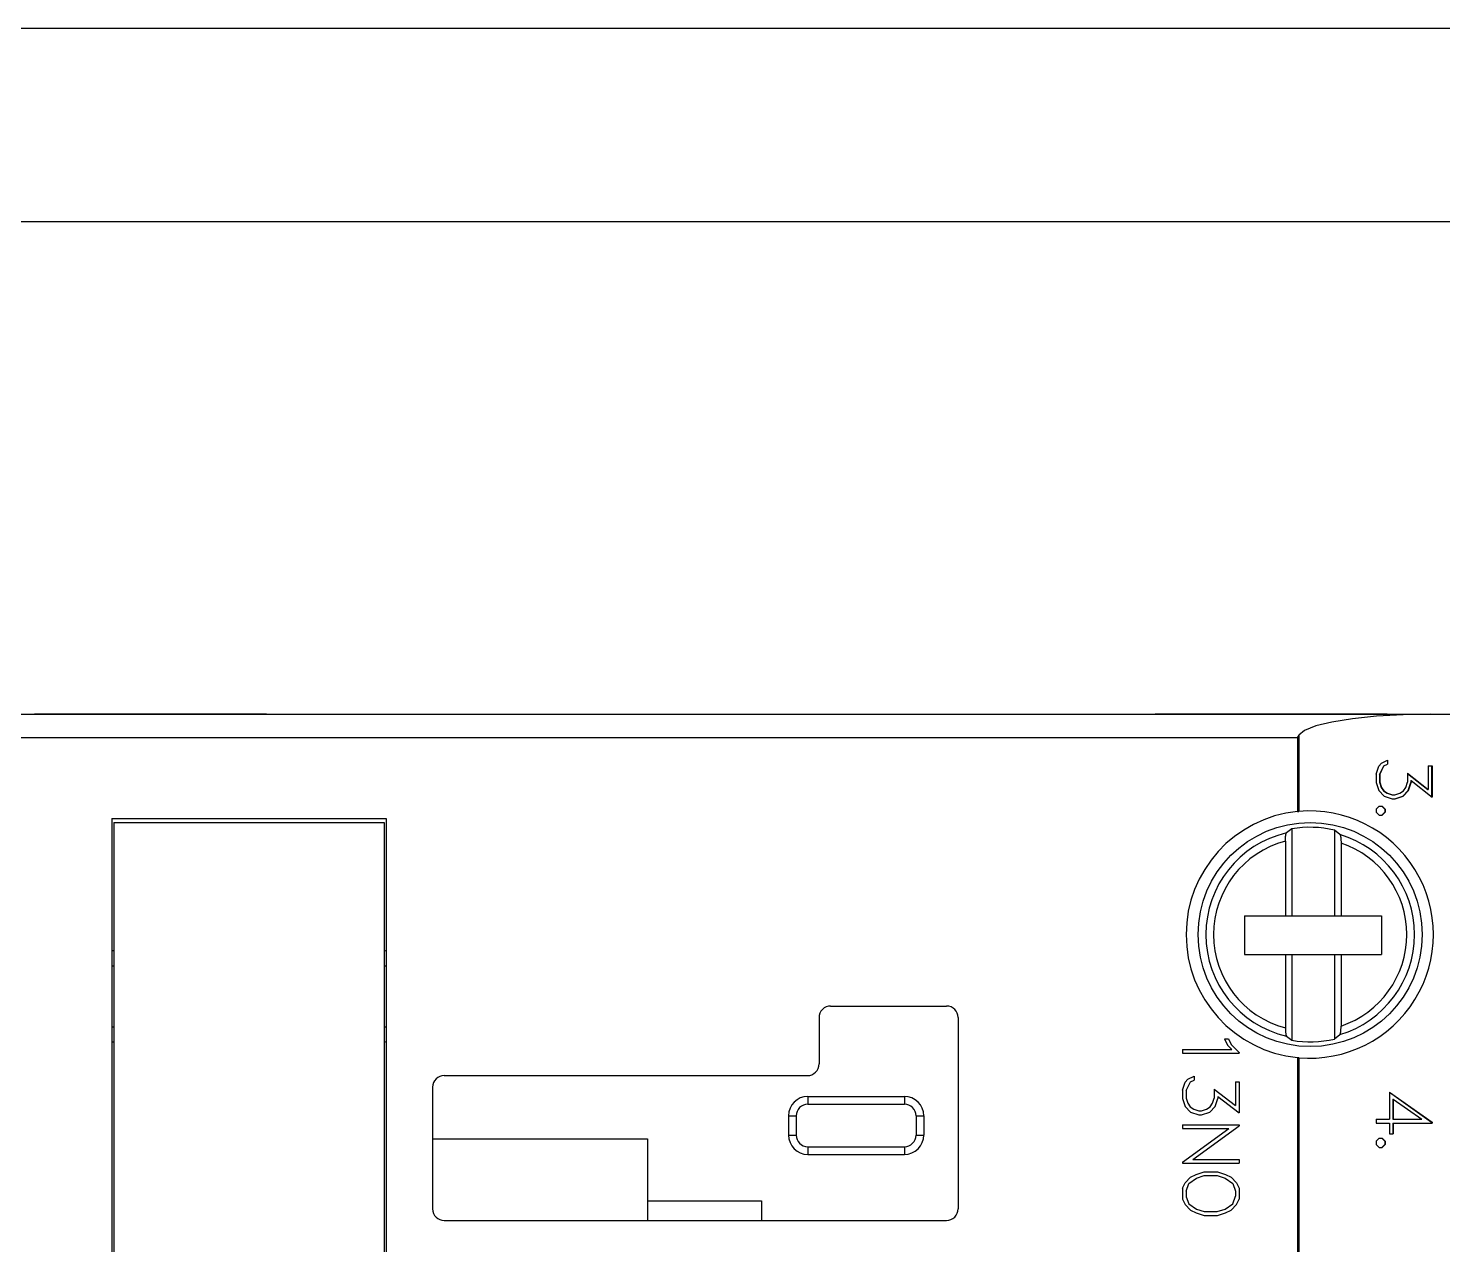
# Model space of a CAD drawing. Header units: millimetres. Extents: x -72 to 2978, y -1067 to 2817.
# Drawn here: x 2396.54 to 2433.14, y 1473.67 to 1505.15 of the extents above; entities that cross this region are included whole.
import ezdxf

# ---------------------------------------------------------------- set-up
doc = ezdxf.new("R2010")
doc.units = ezdxf.units.MM
doc.layers.add('10000_FRONT', color=7, linetype='Continuous')

msp = doc.modelspace()

# ---------------------------------------------------------------- linework, layer by layer
for p, q in [((2313.019, 1505.151), (2622.008, 1505.151)), ((2402.699, 1487.396), (2396.699, 1487.396)), ((2431.699, 1487.396), (2425.699, 1487.396))]:
    msp.add_line(p, q)
at = {"color": 30, "true_color": 0xf8991e}
msp.add_line((2322.28, 1500.151), (2614.486, 1500.151), dxfattribs=at)
at = {"layer": '10000_FRONT', "color": 7, "linetype": 'Continuous', "lineweight": 25}
for p, q in [((2383.22, 1487.396), (2437.2, 1487.396)), ((2427.11, 1487.396), (2427.11, 1487.396)), ((2392.016, 1486.796), (2429.384, 1486.796)), ((2429.384, 1486.796), (2429.389, 1486.805)), ((2429.384, 1486.796), (2429.384, 1484.881)), ((2429.389, 1486.805), (2429.394, 1486.813)), ((2429.394, 1486.813), (2429.399, 1486.822)), ((2429.399, 1486.822), (2429.404, 1486.83)), ((2429.404, 1486.83), (2429.409, 1486.839)), ((2429.409, 1486.839), (2429.414, 1486.848)), ((2429.414, 1486.848), (2429.419, 1486.856)), ((2429.419, 1486.856), (2429.419, 1484.884)), ((2431.556, 1486.129), (2431.715, 1486.21)), ((2431.708, 1486.206), (2431.708, 1486.106)), ((2431.715, 1486.21), (2431.715, 1486.106)), ((2431.416, 1485.843), (2431.485, 1486.055)), ((2431.416, 1485.843), (2431.416, 1485.634)), ((2431.485, 1486.055), (2431.556, 1486.129)), ((2431.506, 1485.837), (2431.614, 1486.06)), ((2431.506, 1485.837), (2431.506, 1485.637)), ((2431.506, 1485.837), (2431.512, 1485.837)), ((2431.512, 1485.837), (2431.621, 1486.06)), ((2431.512, 1485.837), (2431.512, 1485.637)), ((2431.614, 1486.06), (2431.708, 1486.106)), ((2431.614, 1486.06), (2431.621, 1486.06)), ((2431.621, 1486.06), (2431.715, 1486.106)), ((2431.708, 1486.106), (2431.715, 1486.106)), ((2432.226, 1485.873), (2432.226, 1485.637)), ((2432.226, 1485.873), (2432.767, 1485.448)), ((2432.226, 1485.866), (2432.758, 1485.448)), ((2432.767, 1486.063), (2432.767, 1485.448)), ((2432.767, 1486.063), (2432.864, 1486.063)), ((2432.854, 1486.063), (2432.854, 1485.263)), ((2432.864, 1486.063), (2432.864, 1485.256)), ((2431.416, 1485.634), (2431.486, 1485.422)), ((2431.486, 1485.422), (2431.626, 1485.279)), ((2431.506, 1485.637), (2431.551, 1485.506)), ((2431.506, 1485.637), (2431.512, 1485.637)), ((2431.512, 1485.637), (2431.558, 1485.506)), ((2431.551, 1485.506), (2431.61, 1485.414)), ((2431.551, 1485.506), (2431.558, 1485.506)), ((2431.558, 1485.506), (2431.617, 1485.414)), ((2432.106, 1485.279), (2432.247, 1485.422)), ((2432.114, 1485.279), (2432.255, 1485.422)), ((2432.122, 1485.414), (2432.182, 1485.506)), ((2432.182, 1485.506), (2432.226, 1485.637)), ((2432.247, 1485.422), (2432.316, 1485.634)), ((2432.247, 1485.422), (2432.255, 1485.422)), ((2432.255, 1485.422), (2432.324, 1485.634)), ((2432.316, 1485.686), (2432.316, 1485.634)), ((2432.316, 1485.686), (2432.324, 1485.686)), ((2432.316, 1485.634), (2432.324, 1485.634)), ((2432.324, 1485.686), (2432.324, 1485.634)), ((2432.324, 1485.686), (2432.864, 1485.256)), ((2432.758, 1485.448), (2432.767, 1485.448)), ((2431.61, 1485.414), (2431.701, 1485.353)), ((2431.61, 1485.414), (2431.617, 1485.414)), ((2431.617, 1485.414), (2431.708, 1485.353)), ((2431.626, 1485.279), (2431.834, 1485.209)), ((2431.701, 1485.353), (2431.831, 1485.308)), ((2431.701, 1485.353), (2431.708, 1485.353)), ((2431.708, 1485.353), (2431.838, 1485.308)), ((2431.831, 1485.308), (2431.838, 1485.308)), ((2431.834, 1485.209), (2431.906, 1485.209)), ((2431.838, 1485.308), (2431.901, 1485.308)), ((2431.898, 1485.209), (2432.106, 1485.279)), ((2431.901, 1485.308), (2432.03, 1485.353)), ((2431.906, 1485.209), (2432.114, 1485.279)), ((2432.03, 1485.353), (2432.122, 1485.414)), ((2432.106, 1485.279), (2432.114, 1485.279)), ((2398.7, 1484.696), (2398.7, 1462.996)), ((2398.7, 1484.696), (2405.8, 1484.696)), ((2405.8, 1484.696), (2405.8, 1464.496)), ((2429.384, 1484.881), (2429.389, 1484.881)), ((2429.389, 1484.881), (2429.394, 1484.882)), ((2429.394, 1484.882), (2429.399, 1484.882)), ((2429.399, 1484.882), (2429.404, 1484.883)), ((2429.404, 1484.883), (2429.409, 1484.883)), ((2429.409, 1484.883), (2429.414, 1484.884)), ((2429.414, 1484.884), (2429.419, 1484.884)), ((2431.416, 1484.945), (2431.493, 1485.023)), ((2431.416, 1484.945), (2431.416, 1484.864)), ((2431.416, 1484.864), (2431.493, 1484.786)), ((2431.493, 1485.023), (2431.573, 1485.023)), ((2431.493, 1484.786), (2431.573, 1484.786)), ((2431.566, 1485.023), (2431.643, 1484.945)), ((2431.566, 1484.786), (2431.643, 1484.864)), ((2431.573, 1485.023), (2431.65, 1484.945)), ((2431.573, 1484.786), (2431.65, 1484.864)), ((2431.643, 1484.945), (2431.643, 1484.864)), ((2431.643, 1484.945), (2431.65, 1484.945)), ((2431.643, 1484.864), (2431.65, 1484.864)), ((2431.65, 1484.945), (2431.65, 1484.864)), ((2398.75, 1484.596), (2398.75, 1464.596)), ((2398.75, 1484.596), (2405.75, 1484.596)), ((2405.75, 1484.596), (2405.75, 1464.596)), ((2429.093, 1484.317), (2429.095, 1484.321)), ((2429.095, 1484.321), (2429.097, 1484.324)), ((2429.097, 1484.324), (2429.099, 1484.326)), ((2429.24, 1484.432), (2429.099, 1484.326)), ((2429.24, 1484.432), (2429.24, 1482.181)), ((2430.34, 1484.4), (2430.34, 1482.181)), ((2430.481, 1484.284), (2430.34, 1484.4)), ((2429.07, 1484.14), (2429.071, 1484.153)), ((2429.07, 1484.126), (2429.07, 1484.14)), ((2429.07, 1484.113), (2429.07, 1484.126)), ((2429.07, 1484.113), (2429.07, 1482.181)), ((2429.071, 1484.167), (2429.072, 1484.18)), ((2429.071, 1484.153), (2429.071, 1484.167)), ((2429.072, 1484.192), (2429.073, 1484.204)), ((2429.072, 1484.18), (2429.072, 1484.192)), ((2429.073, 1484.204), (2429.074, 1484.216)), ((2429.074, 1484.216), (2429.075, 1484.228)), ((2429.075, 1484.228), (2429.076, 1484.24)), ((2429.076, 1484.24), (2429.078, 1484.25)), ((2429.078, 1484.25), (2429.079, 1484.26)), ((2429.079, 1484.26), (2429.08, 1484.27)), ((2429.08, 1484.27), (2429.082, 1484.278)), ((2429.082, 1484.278), (2429.083, 1484.287)), ((2429.083, 1484.287), (2429.085, 1484.295)), ((2429.085, 1484.295), (2429.087, 1484.302)), ((2429.087, 1484.302), (2429.089, 1484.308)), ((2429.089, 1484.308), (2429.091, 1484.313)), ((2429.091, 1484.313), (2429.093, 1484.317)), ((2430.481, 1484.284), (2430.484, 1484.281)), ((2430.484, 1484.281), (2430.486, 1484.277)), ((2430.486, 1484.277), (2430.489, 1484.272)), ((2430.489, 1484.272), (2430.491, 1484.265)), ((2430.491, 1484.265), (2430.493, 1484.258)), ((2430.493, 1484.258), (2430.495, 1484.248)), ((2430.495, 1484.248), (2430.497, 1484.238)), ((2430.497, 1484.238), (2430.499, 1484.227)), ((2430.499, 1484.227), (2430.501, 1484.216)), ((2430.501, 1484.216), (2430.503, 1484.204)), ((2430.503, 1484.204), (2430.504, 1484.19)), ((2430.504, 1484.19), (2430.505, 1484.175)), ((2430.505, 1484.175), (2430.507, 1484.161)), ((2430.507, 1484.161), (2430.508, 1484.146)), ((2430.508, 1484.146), (2430.508, 1484.131)), ((2430.508, 1484.131), (2430.509, 1484.114)), ((2430.509, 1484.114), (2430.51, 1484.098)), ((2430.51, 1484.098), (2430.51, 1484.081)), ((2430.51, 1484.081), (2430.51, 1484.065)), ((2430.51, 1484.065), (2430.51, 1482.181)), ((2428.01, 1482.181), (2428.01, 1481.181)), ((2428.01, 1482.181), (2431.56, 1482.181)), ((2431.56, 1482.181), (2431.56, 1481.181)), ((2428.01, 1481.181), (2431.56, 1481.181)), ((2429.07, 1481.181), (2429.07, 1479.28)), ((2429.24, 1481.181), (2429.24, 1478.961)), ((2430.34, 1481.181), (2430.34, 1478.993)), ((2430.51, 1481.181), (2430.51, 1479.328)), ((2398.7, 1480.888), (2398.75, 1480.888)), ((2405.75, 1480.888), (2405.8, 1480.888)), ((2417.3, 1479.846), (2420.3, 1479.846)), ((2398.7, 1479.304), (2398.75, 1479.304)), ((2405.75, 1479.304), (2405.8, 1479.304)), ((2417, 1479.546), (2417, 1478.346)), ((2420.6, 1479.546), (2420.6, 1474.596)), ((2429.07, 1479.28), (2429.07, 1479.264)), ((2429.07, 1479.264), (2429.07, 1479.247)), ((2429.07, 1479.247), (2429.071, 1479.231)), ((2429.071, 1479.231), (2429.071, 1479.215)), ((2429.071, 1479.215), (2429.072, 1479.2)), ((2429.072, 1479.2), (2429.073, 1479.185)), ((2430.502, 1479.188), (2430.504, 1479.199)), ((2430.504, 1479.199), (2430.505, 1479.211)), ((2430.505, 1479.211), (2430.506, 1479.223)), ((2430.506, 1479.223), (2430.507, 1479.235)), ((2430.507, 1479.235), (2430.508, 1479.247)), ((2430.508, 1479.26), (2430.509, 1479.273)), ((2430.508, 1479.247), (2430.508, 1479.26)), ((2430.509, 1479.287), (2430.51, 1479.301)), ((2430.509, 1479.273), (2430.509, 1479.287)), ((2430.51, 1479.315), (2430.51, 1479.328)), ((2430.51, 1479.301), (2430.51, 1479.315)), ((2427.49, 1478.997), (2427.57, 1478.835)), ((2427.49, 1478.997), (2427.593, 1478.997)), ((2427.57, 1478.835), (2427.683, 1478.723)), ((2427.593, 1478.997), (2427.666, 1478.854)), ((2427.666, 1478.854), (2427.873, 1478.645)), ((2429.073, 1479.185), (2429.074, 1479.171)), ((2429.074, 1479.171), (2429.076, 1479.157)), ((2429.076, 1479.157), (2429.077, 1479.144)), ((2429.077, 1479.144), (2429.079, 1479.131)), ((2429.079, 1479.131), (2429.081, 1479.12)), ((2429.081, 1479.12), (2429.083, 1479.11)), ((2429.083, 1479.11), (2429.085, 1479.1)), ((2429.085, 1479.1), (2429.087, 1479.091)), ((2429.087, 1479.091), (2429.089, 1479.084)), ((2429.089, 1479.084), (2429.091, 1479.078)), ((2429.091, 1479.078), (2429.094, 1479.073)), ((2429.094, 1479.073), (2429.096, 1479.069)), ((2429.096, 1479.069), (2429.099, 1479.067)), ((2429.099, 1479.067), (2429.24, 1478.961)), ((2430.34, 1478.993), (2430.481, 1479.109)), ((2430.481, 1479.109), (2430.483, 1479.111)), ((2430.483, 1479.111), (2430.485, 1479.114)), ((2430.485, 1479.114), (2430.487, 1479.118)), ((2430.487, 1479.118), (2430.489, 1479.123)), ((2430.489, 1479.123), (2430.491, 1479.128)), ((2430.491, 1479.128), (2430.493, 1479.135)), ((2430.493, 1479.135), (2430.495, 1479.142)), ((2430.495, 1479.142), (2430.497, 1479.15)), ((2430.497, 1479.15), (2430.498, 1479.159)), ((2430.498, 1479.159), (2430.5, 1479.168)), ((2430.5, 1479.168), (2430.501, 1479.178)), ((2430.501, 1479.178), (2430.502, 1479.188)), ((2426.403, 1478.723), (2426.403, 1478.625)), ((2426.403, 1478.723), (2427.683, 1478.723)), ((2426.403, 1478.625), (2427.873, 1478.625)), ((2427.873, 1478.645), (2427.873, 1478.625)), ((2429.384, 1478.512), (2429.384, 1468.031)), ((2429.384, 1478.512), (2429.389, 1478.512)), ((2429.389, 1478.512), (2429.394, 1478.511)), ((2429.394, 1478.511), (2429.399, 1478.511)), ((2429.399, 1478.511), (2429.404, 1478.51)), ((2429.404, 1478.51), (2429.409, 1478.51)), ((2429.409, 1478.51), (2429.414, 1478.509)), ((2429.414, 1478.509), (2429.419, 1478.509)), ((2429.419, 1478.509), (2429.419, 1468.034)), ((2407, 1477.746), (2407, 1474.596)), ((2407.3, 1478.046), (2416.7, 1478.046)), ((2426.403, 1477.666), (2426.473, 1477.877)), ((2426.473, 1477.877), (2426.545, 1477.952)), ((2426.501, 1477.66), (2426.611, 1477.882)), ((2426.545, 1477.952), (2426.707, 1478.033)), ((2426.611, 1477.882), (2426.707, 1477.929)), ((2426.707, 1478.033), (2426.707, 1477.929)), ((2427.775, 1477.886), (2427.775, 1477.271)), ((2427.775, 1477.886), (2427.873, 1477.886)), ((2427.873, 1477.886), (2427.873, 1477.078)), ((2416.71, 1477.506), (2416.71, 1477.306)), ((2416.71, 1477.506), (2419.21, 1477.506)), ((2419.21, 1477.506), (2419.21, 1477.306)), ((2426.403, 1477.666), (2426.403, 1477.456)), ((2426.403, 1477.456), (2426.474, 1477.245)), ((2426.501, 1477.66), (2426.501, 1477.46)), ((2426.501, 1477.46), (2426.547, 1477.329)), ((2427.18, 1477.329), (2427.225, 1477.46)), ((2427.225, 1477.696), (2427.225, 1477.46)), ((2427.225, 1477.696), (2427.775, 1477.271)), ((2427.255, 1477.245), (2427.325, 1477.456)), ((2427.325, 1477.509), (2427.325, 1477.456)), ((2427.325, 1477.509), (2427.873, 1477.078)), ((2431.761, 1477.618), (2431.761, 1476.914)), ((2431.761, 1477.618), (2432.864, 1476.84)), ((2431.761, 1477.613), (2432.854, 1476.84)), ((2431.85, 1477.44), (2431.85, 1476.914)), ((2431.85, 1477.44), (2431.857, 1477.44)), ((2431.857, 1477.44), (2431.857, 1476.914)), ((2431.857, 1477.44), (2432.602, 1476.914)), ((2416.21, 1477.006), (2416.21, 1476.506)), ((2416.21, 1477.006), (2416.41, 1477.006)), ((2416.41, 1477.006), (2416.41, 1476.506)), ((2416.71, 1477.306), (2419.21, 1477.306)), ((2419.51, 1477.006), (2419.51, 1476.506)), ((2419.51, 1477.006), (2419.71, 1477.006)), ((2419.71, 1477.006), (2419.71, 1476.506)), ((2426.474, 1477.245), (2426.616, 1477.101)), ((2426.547, 1477.329), (2426.607, 1477.237)), ((2426.607, 1477.237), (2426.699, 1477.176)), ((2426.616, 1477.101), (2426.827, 1477.031)), ((2426.699, 1477.176), (2426.831, 1477.131)), ((2426.827, 1477.031), (2426.9, 1477.031)), ((2426.831, 1477.131), (2426.896, 1477.131)), ((2426.896, 1477.131), (2427.027, 1477.176)), ((2426.9, 1477.031), (2427.111, 1477.101)), ((2427.027, 1477.176), (2427.12, 1477.237)), ((2427.111, 1477.101), (2427.255, 1477.245)), ((2427.12, 1477.237), (2427.18, 1477.329)), ((2426.403, 1476.772), (2426.403, 1476.674)), ((2426.403, 1476.772), (2427.873, 1476.772)), ((2426.403, 1475.804), (2427.604, 1476.674)), ((2426.403, 1476.674), (2427.604, 1476.674)), ((2426.672, 1475.878), (2427.873, 1476.749)), ((2427.873, 1476.772), (2427.873, 1476.749)), ((2431.416, 1476.914), (2431.416, 1476.816)), ((2431.416, 1476.914), (2431.761, 1476.914)), ((2431.416, 1476.816), (2431.761, 1476.816)), ((2431.761, 1476.816), (2431.761, 1476.542)), ((2431.85, 1476.914), (2431.857, 1476.914)), ((2431.85, 1476.816), (2431.85, 1476.542)), ((2431.85, 1476.816), (2431.857, 1476.816)), ((2431.857, 1476.914), (2432.602, 1476.914)), ((2431.857, 1476.816), (2431.857, 1476.542)), ((2431.857, 1476.816), (2432.864, 1476.816)), ((2432.854, 1476.84), (2432.854, 1476.816)), ((2432.854, 1476.84), (2432.864, 1476.84)), ((2432.864, 1476.84), (2432.864, 1476.816)), ((2407, 1476.406), (2412.56, 1476.406)), ((2412.56, 1476.406), (2412.56, 1474.296)), ((2416.21, 1476.506), (2416.41, 1476.506)), ((2419.51, 1476.506), (2419.71, 1476.506)), ((2431.416, 1476.345), (2431.493, 1476.423)), ((2431.416, 1476.345), (2431.416, 1476.264)), ((2431.493, 1476.423), (2431.573, 1476.423)), ((2431.566, 1476.423), (2431.643, 1476.345)), ((2431.573, 1476.423), (2431.65, 1476.345)), ((2431.643, 1476.345), (2431.643, 1476.264)), ((2431.643, 1476.345), (2431.65, 1476.345)), ((2431.65, 1476.345), (2431.65, 1476.264)), ((2431.761, 1476.542), (2431.857, 1476.542)), ((2416.71, 1476.206), (2416.71, 1476.006)), ((2416.71, 1476.206), (2419.21, 1476.206)), ((2416.71, 1476.006), (2419.21, 1476.006)), ((2419.21, 1476.206), (2419.21, 1476.006)), ((2431.416, 1476.264), (2431.493, 1476.186)), ((2431.493, 1476.186), (2431.573, 1476.186)), ((2431.566, 1476.186), (2431.643, 1476.264)), ((2431.573, 1476.186), (2431.65, 1476.264)), ((2431.643, 1476.264), (2431.65, 1476.264)), ((2426.403, 1475.804), (2426.403, 1475.78)), ((2426.403, 1475.78), (2427.873, 1475.78)), ((2426.672, 1475.878), (2427.873, 1475.878)), ((2426.756, 1475.483), (2426.965, 1475.554)), ((2426.965, 1475.554), (2427.311, 1475.554)), ((2427.311, 1475.554), (2427.52, 1475.483)), ((2427.873, 1475.878), (2427.873, 1475.78)), ((2426.403, 1475.132), (2426.474, 1475.274)), ((2426.474, 1475.274), (2426.614, 1475.415)), ((2426.501, 1475.057), (2426.568, 1475.255)), ((2426.568, 1475.255), (2426.768, 1475.389)), ((2426.614, 1475.415), (2426.756, 1475.483)), ((2426.768, 1475.389), (2426.968, 1475.456)), ((2426.968, 1475.456), (2427.307, 1475.456)), ((2427.307, 1475.456), (2427.507, 1475.389)), ((2427.507, 1475.389), (2427.707, 1475.255)), ((2427.52, 1475.483), (2427.662, 1475.415)), ((2427.662, 1475.415), (2427.802, 1475.274)), ((2427.707, 1475.255), (2427.774, 1475.057)), ((2427.802, 1475.274), (2427.873, 1475.132)), ((2412.56, 1474.806), (2415.51, 1474.806)), ((2415.51, 1474.806), (2415.51, 1474.296)), ((2426.403, 1475.132), (2426.403, 1474.85)), ((2426.403, 1474.85), (2426.474, 1474.707)), ((2426.501, 1475.057), (2426.501, 1474.908)), ((2426.501, 1474.908), (2426.568, 1474.725)), ((2427.707, 1474.725), (2427.774, 1474.924)), ((2427.774, 1475.057), (2427.774, 1474.924)), ((2427.802, 1474.707), (2427.873, 1474.85)), ((2427.873, 1475.132), (2427.873, 1474.85)), ((2426.474, 1474.707), (2426.614, 1474.566)), ((2426.568, 1474.725), (2426.768, 1474.591)), ((2426.614, 1474.566), (2426.756, 1474.498)), ((2426.756, 1474.498), (2426.965, 1474.427)), ((2426.768, 1474.591), (2426.968, 1474.525)), ((2426.968, 1474.525), (2427.307, 1474.525)), ((2427.307, 1474.525), (2427.507, 1474.591)), ((2427.311, 1474.427), (2427.52, 1474.498)), ((2427.507, 1474.591), (2427.707, 1474.725)), ((2427.52, 1474.498), (2427.662, 1474.566)), ((2427.662, 1474.566), (2427.802, 1474.707)), ((2407.3, 1474.296), (2420.3, 1474.296)), ((2426.965, 1474.427), (2427.311, 1474.427))]:
    msp.add_line(p, q, dxfattribs=at)
msp.add_lwpolyline([(2432.828, 1487.396), (2432.113, 1487.383), (2431.43, 1487.344), (2430.808, 1487.281), (2430.275, 1487.197), (2429.855, 1487.095), (2429.565, 1486.98), (2429.419, 1486.856)], dxfattribs=at)
msp.add_circle((2429.71, 1481.696), 2.9, dxfattribs=at)
for centre, radius, start, end in [((2429.7, 1481.696), 3.2, 95.6645, 264.3355), ((2429.7, 1481.696), 3.2, 264.9559, 95.0441), ((2429.71, 1481.696), 2.7, 103.0846, 256.9154), ((2429.71, 1481.696), 2.776, 76.8814, 99.7486), ((2429.71, 1481.696), 2.5, 104.8328, 255.1672), ((2429.71, 1481.696), 2.7, 360, 73.4023), ((2429.71, 1481.696), 2.5, 288.6629, 71.3371), ((2429.71, 1481.696), 2.7, 286.5977, 360), ((2398.858, 1480.888), 0.408, 105.3505, 112.7849), ((2405.642, 1480.888), 0.408, 67.2151, 74.6495), ((2417.3, 1479.546), 0.3, 90, 180.0001), ((2420.3, 1479.546), 0.3, 0.0003, 89.9999), ((2398.858, 1479.304), 0.408, 247.2151, 254.6495), ((2405.642, 1479.304), 0.408, 285.3505, 292.7849), ((2429.71, 1481.696), 2.776, 260.2514, 283.1186), ((2416.7, 1478.346), 0.3, 270, 0), ((2407.3, 1477.746), 0.3, 90, 180), ((2416.71, 1477.006), 0.5, 90, 180), ((2419.21, 1477.006), 0.5, 360, 90), ((2416.71, 1477.006), 0.3, 90, 180.0001), ((2419.21, 1477.006), 0.3, 359.9999, 90), ((2416.71, 1476.506), 0.5, 180, 270), ((2416.71, 1476.506), 0.3, 180.0001, 270), ((2419.21, 1476.506), 0.3, 270, 359.9999), ((2419.21, 1476.506), 0.5, 270, 360), ((2407.3, 1474.596), 0.3, 180, 270), ((2420.3, 1474.596), 0.3, 269.9999, 0.0003)]:
    msp.add_arc(centre, radius, start, end, dxfattribs=at)

doc.saveas('drawing.dxf')
